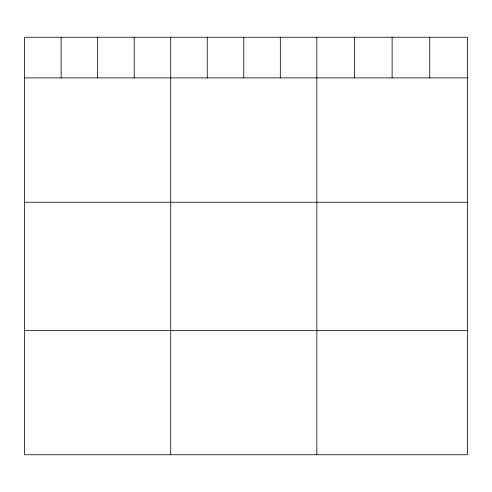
<?xml version="1.0" encoding="UTF-8"?>
<svg xmlns="http://www.w3.org/2000/svg" width="492" height="492" viewBox="0 0 492 492"><rect width="100%" height="100%" fill="white"/><g stroke="black" fill="none" stroke-linecap="round" stroke-linejoin="round"><path stroke-width="0.74" d="M467.4 77.884L467.4 454.768L24.6 454.768L24.6 37.232L467.4 37.232L467.4 77.884L24.6 77.884M24.6 202.255L467.4 202.255M24.6 330.396L467.4 330.396M429.762 37.232L429.762 77.884M392.124 37.232L392.124 77.884M354.486 37.232L354.486 77.884M316.848 37.232L316.848 454.768M280.317 37.232L280.317 77.884M243.786 37.232L243.786 77.884M207.255 37.232L207.255 77.884M170.724 37.232L170.724 454.768M134.193 37.232L134.193 77.884M97.662 37.232L97.662 77.884M61.131 37.232L61.131 77.884"/></g></svg>
